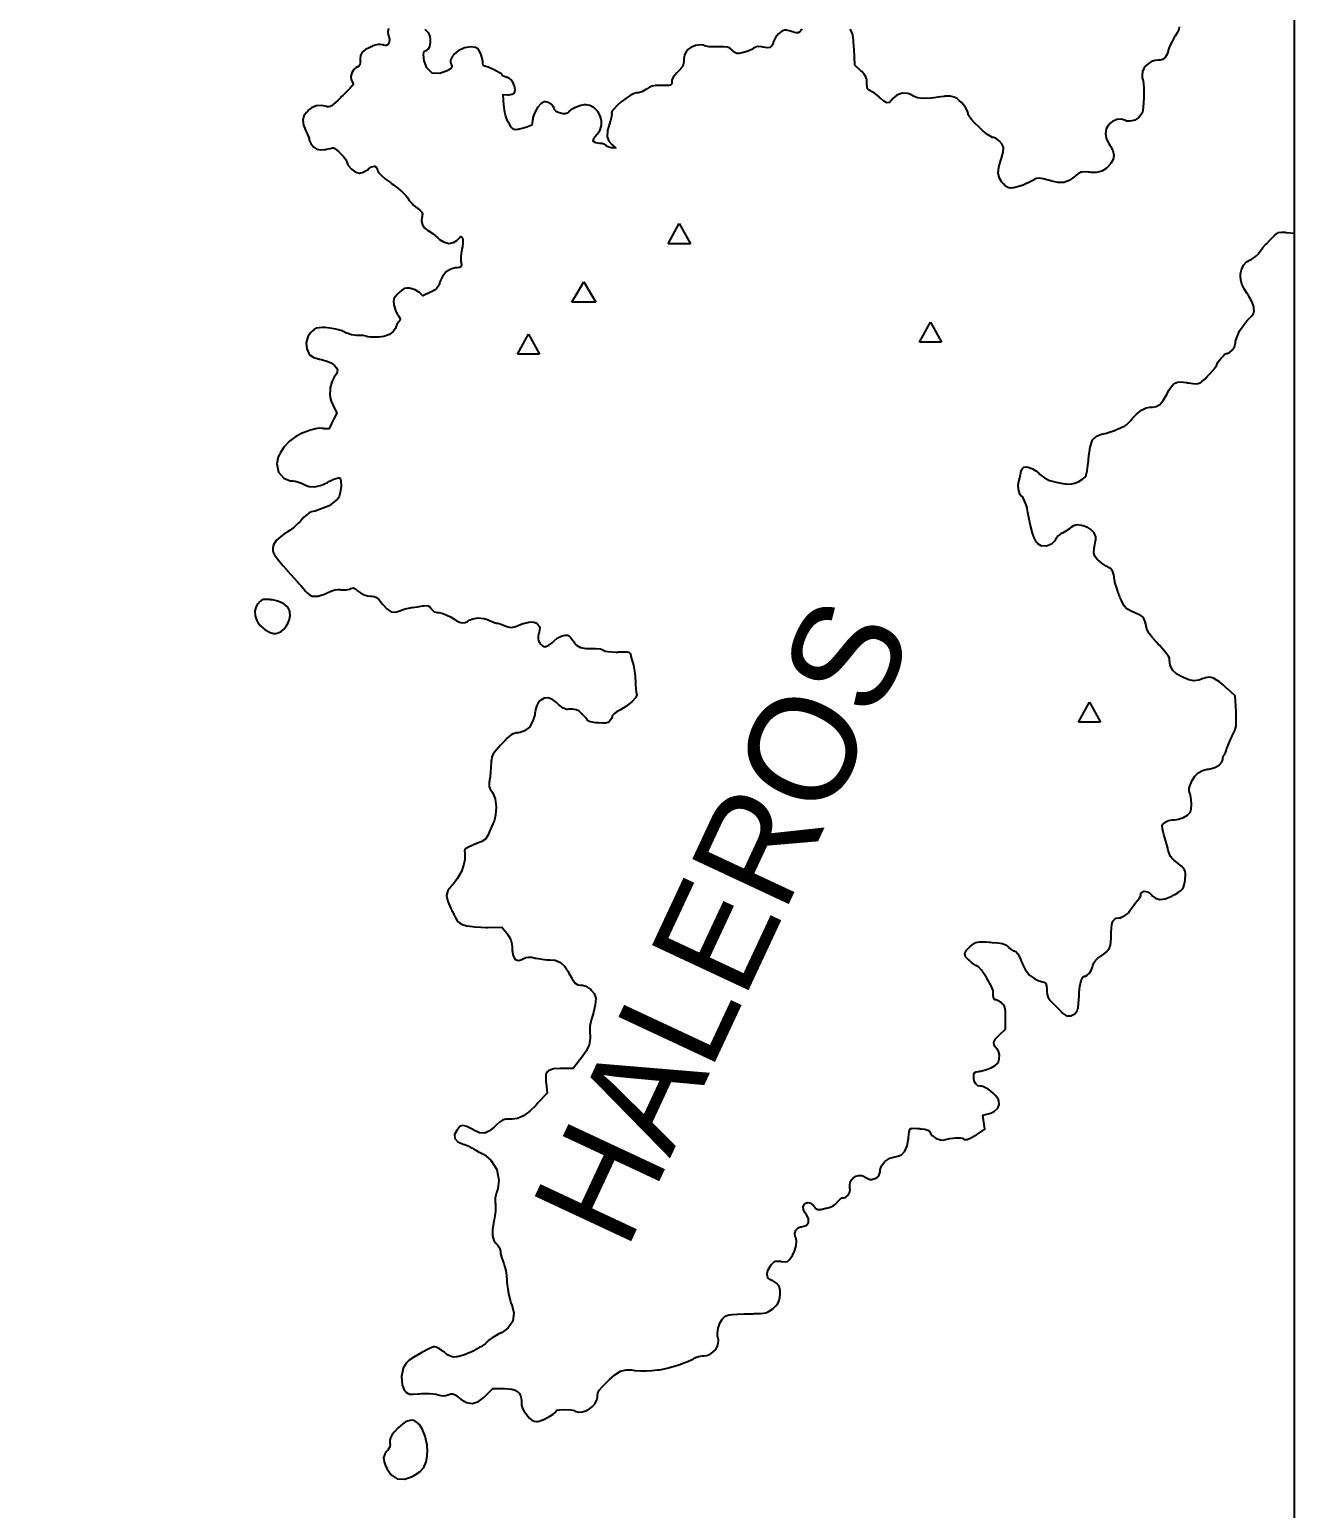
# Model space of a CAD drawing. Extents: x 0 to 24000, y 0 to 24000.
# Drawn here: x 20671 to 24000, y 14303 to 18196 of the extents above; entities that cross this region are included whole.
import ezdxf

# ---------------------------------------------------------------- set-up
doc = ezdxf.new("R2010")
doc.units = 0
for name, color, linetype in [('01A-WaterbodyTidal', 7, 'Continuous'), ('01B-LandmassTidal', 7, 'Continuous'), ('06B-FeaturesSummit', 7, 'Continuous'), ('xx-NamesAreaXXX', 7, 'Continuous')]:
    doc.layers.add(name, color=color, linetype=linetype)

msp = doc.modelspace()

# ---------------------------------------------------------------- linework, layer by layer
at = {"layer": '01A-WaterbodyTidal'}
msp.add_lwpolyline([(0, 0), (24000, 0), (24000, 24000), (0, 24000)], close=True, dxfattribs=at)
at = {"layer": '01B-LandmassTidal'}
for points in [[(21615.4, 18199.2), (21613.6, 18189.7), (21614.7, 18182.5), (21615.7, 18180.4), (21616.6, 18178.6), (21618.4, 18170.8), (21616.9, 18162.9), (21616.1, 18161.2), (21615.5, 18159.9), (21613.4, 18156.3), (21610.5, 18154), (21606.6, 18153.9), (21602.2, 18155.1), (21600.8, 18155.7), (21599.3, 18156.1), (21594.6, 18157), (21588, 18156.8), (21580.1, 18154.9), (21572.3, 18152), (21569.9, 18151), (21566, 18149.3), (21554.8, 18143.5), (21546, 18136.5), (21541.9, 18127.9), (21541.1, 18119), (21541.2, 18116.1), (21541.3, 18114.1), (21541.2, 18108.3), (21539.9, 18103.1), (21537.1, 18099.6), (21533.5, 18097.4), (21532.2, 18096.9), (21530, 18095.8), (21524, 18090.8), (21518.7, 18082.4), (21516.7, 18072.6), (21517.6, 18064.7), (21518.5, 18062.4), (21519.1, 18061), (21521.3, 18054.9), (21522.4, 18052), (21522.4, 18051), (21522.4, 18050.3), (21520.1, 18048.1), (21513.6, 18041.2), (21504.1, 18031.4), (21495.2, 18022.5), (21492.2, 18019.6), (21490, 18017.3), (21483.1, 18010.6), (21475.8, 18003.7), (21470, 17998.6), (21465.5, 17995.2), (21461.7, 17993.2), (21458.5, 17992.3), (21455.4, 17992.5), (21453, 17993.1), (21452.2, 17993.4), (21448.8, 17994.5), (21438, 17996.4), (21424.9, 17995.3), (21412.9, 17990.2), (21404.5, 17983.5), (21402.1, 17980.8), (21399.5, 17978.1), (21393.1, 17969), (21389.7, 17957.5), (21391.8, 17944.4), (21396.9, 17931.6), (21398.9, 17927.5), (21399.9, 17925.6), (21402.6, 17919.8), (21405.4, 17913.6), (21406.8, 17909.4), (21406.8, 17907.9), (21406.8, 17907.9), (21406.8, 17907.9), (21407, 17904.6), (21410.2, 17898.1), (21411.1, 17896.5), (21412.6, 17893.9), (21418.6, 17886.8), (21427.3, 17881), (21437.7, 17879.1), (21447.2, 17880.1), (21450.3, 17880.8), (21452.4, 17881.2), (21462.4, 17883.2), (21468, 17884.4), (21469.9, 17884.4), (21470.8, 17884.4), (21473.6, 17883), (21478.8, 17879.5), (21484.8, 17874.3), (21491.1, 17868.1), (21497, 17861.6), (21502, 17855.3), (21505.4, 17849.9), (21506.7, 17846.9), (21506.7, 17846), (21506.7, 17843.9), (21509.9, 17837.7), (21517.9, 17829), (21528.2, 17821.9), (21535.8, 17818.7), (21538.5, 17818.5), (21540.1, 17818.3), (21549.2, 17820.3), (21558.9, 17825.7), (21560.8, 17827.1), (21563.2, 17829.1), (21570.9, 17834.4), (21578.3, 17836.8), (21583.3, 17834.2), (21585.9, 17828.7), (21586.3, 17826.7), (21586.7, 17825), (21589.4, 17820.2), (21596.3, 17812.5), (21607.8, 17802.7), (21620.4, 17793.3), (21624.7, 17790.3), (21628.7, 17787.5), (21640.3, 17778.7), (21652.8, 17768.2), (21661.6, 17759.3), (21665.7, 17754.2), (21666.7, 17752.3), (21667.4, 17750.7), (21670.3, 17746.4), (21675.8, 17739.7), (21682.5, 17733.3), (21687.6, 17728.9), (21689.4, 17727.6), (21691.7, 17726), (21698.3, 17720.9), (21703.1, 17715.6), (21704.8, 17710.6), (21704.3, 17705.6), (21703.9, 17704), (21703.3, 17701.1), (21702.8, 17692), (21704.9, 17682.1), (21710.4, 17673.9), (21716.8, 17668.6), (21719.2, 17667.2), (21721, 17666.1), (21732.7, 17658), (21745, 17648.3), (21747, 17646.4), (21750.1, 17643.7), (21760.7, 17637), (21774, 17633.3), (21786.5, 17635.5), (21795.6, 17641.2), (21798, 17643.7), (21799.4, 17645), (21803.7, 17649.1), (21806.9, 17651.1), (21808.8, 17649.8), (21810.1, 17646.4), (21810.5, 17645.2), (21810.8, 17644.2), (21811.1, 17640.5), (21810.9, 17633.3), (21810, 17624.6), (21809, 17617.7), (21808.6, 17615.4), (21808.1, 17613.2), (21806.9, 17606.3), (21805.9, 17597.6), (21805.7, 17590.2), (21805.9, 17586.4), (21806.3, 17585.3), (21806.7, 17583.3), (21807.5, 17577.1), (21806.4, 17572.2), (21802.4, 17569.7), (21796.7, 17568.9), (21794.9, 17568.8), (21791, 17568.6), (21779.4, 17565.8), (21767, 17558.3), (21757.4, 17546.3), (21751.8, 17533.9), (21750.6, 17529.6), (21749.9, 17527.4), (21747.3, 17521.2), (21742.9, 17515), (21736.2, 17509.9), (21728.5, 17505.7), (21725.9, 17504.5), (21706.3, 17495.5), (21696.9, 17504.1), (21695.6, 17505.3), (21685.8, 17510.7), (21674.3, 17514.4), (21672.2, 17514.7), (21670, 17515), (21663.5, 17515.4), (21656.9, 17514.1), (21650.4, 17510), (21644, 17504.2), (21642, 17502.1), (21639.9, 17500.1), (21634.1, 17493.6), (21630, 17487.1), (21628.9, 17480.4), (21629.4, 17473.5), (21629.8, 17471.2), (21630.2, 17468.9), (21634.1, 17456.5), (21639.3, 17445.6), (21640.4, 17444.1), (21641.5, 17442.6), (21644.5, 17438.1), (21646.1, 17433.8), (21645.6, 17430.3), (21643.5, 17427.4), (21642.8, 17426.5), (21642, 17425.6), (21637.9, 17419.5), (21634.8, 17413.1), (21634.5, 17412), (21633.6, 17409.2), (21628.2, 17401.4), (21617.8, 17393.5), (21603.6, 17388.3), (21590.7, 17386.2), (21586.3, 17386.1), (21583.9, 17386), (21576.7, 17386.1), (21568.2, 17386.6), (21561.5, 17387.4), (21558.4, 17388.1), (21557.7, 17388.5), (21557, 17389), (21548.9, 17390.5), (21537.4, 17390.9), (21534.9, 17390.8), (21532.3, 17390.7), (21518.5, 17392.5), (21505.8, 17396.7), (21503.6, 17397.9), (21500.5, 17399.5), (21490.7, 17403.7), (21476.8, 17407.8), (21461.2, 17410.4), (21447.7, 17411.5), (21443.2, 17411.6), (21440.8, 17411.6), (21433.4, 17411.4), (21426.1, 17409.8), (21419.9, 17406.5), (21415, 17402.4), (21413.4, 17401), (21410.3, 17398.1), (21403.1, 17387.1), (21398.8, 17371.5), (21400.3, 17355.5), (21405.5, 17343.6), (21407.9, 17340.2), (21409.1, 17338.8), (21418.6, 17332.8), (21434, 17328.1), (21438.1, 17327.3), (21442, 17326.6), (21453.4, 17323.6), (21464.9, 17318.7), (21473.4, 17312), (21478.5, 17305.4), (21479.7, 17303), (21480.2, 17302.1), (21481, 17299.2), (21480.6, 17295), (21478.4, 17289.9), (21475.3, 17285), (21474.2, 17283.4), (21472.6, 17281.4), (21466.4, 17268.5), (21462.4, 17252.7), (21462, 17249.3), (21461.7, 17246.4), (21461.2, 17237.5), (21461.9, 17227.8), (21464.6, 17218.3), (21468.2, 17209.7), (21469.5, 17206.9), (21479.3, 17186.2), (21471.4, 17171.7), (21470.5, 17169.7), (21465.7, 17159.5), (21462.3, 17151.4), (21462, 17150.5), (21461.8, 17149.6), (21460.3, 17147), (21457.2, 17145.2), (21451.7, 17144.9), (21445.3, 17145.5), (21443.2, 17145.8), (21440.8, 17146.1), (21433.3, 17146.5), (21423.1, 17145.2), (21410.5, 17141.8), (21397.9, 17137.3), (21393.8, 17135.6), (21388.2, 17133.4), (21371.8, 17125.2), (21354.6, 17113), (21340.7, 17097.5), (21331.1, 17082.5), (21328.4, 17077.2), (21325.5, 17071.7), (21321.7, 17052.6), (21326.1, 17030.9), (21340, 17015.1), (21356.5, 17008.5), (21362.1, 17008.2), (21364, 17008.1), (21369.9, 17007.2), (21378.5, 17005.1), (21386.9, 17002.2), (21392.2, 16999.8), (21393.8, 16998.8), (21396.9, 16997), (21407.1, 16993.2), (21421.5, 16992.6), (21438.8, 16997.1), (21455.2, 17004.3), (21460.5, 17007), (21462.6, 17008.2), (21469.4, 17011.5), (21477.2, 17014.6), (21483.4, 17016.2), (21486.1, 17016.4), (21486.7, 17016), (21488.2, 17015.2), (21490.1, 17008.3), (21490.7, 16993.9), (21488.5, 16977.6), (21485.6, 16967.1), (21484, 16963.9), (21481.7, 16959.8), (21459.6, 16942.3), (21422.1, 16928.5), (21412.2, 16926.3), (21410.9, 16926), (21407, 16923.9), (21400.2, 16919), (21392.8, 16912.2), (21387.3, 16906.4), (21385.6, 16904.3), (21383.6, 16902), (21377.3, 16895.6), (21367.4, 16886.7), (21357.1, 16878.6), (21350, 16873.9), (21347.6, 16872.6), (21343.5, 16870.2), (21331.9, 16862.1), (21320.3, 16851), (21313.1, 16839.8), (21310.7, 16831.4), (21310.7, 16828.6), (21310.7, 16827.7), (21311.1, 16824.7), (21312.3, 16820.4), (21314.6, 16815.6), (21318.1, 16809.9), (21323.1, 16803.2), (21329.7, 16794.9), (21338.2, 16784.9), (21346.1, 16776), (21348.7, 16773), (21351, 16770.4), (21357.8, 16762.7), (21367.2, 16752), (21375.8, 16742.4), (21380.8, 16736.8), (21382.5, 16735), (21384.5, 16732.6), (21390.7, 16725.4), (21397.4, 16718.1), (21402.7, 16712.7), (21407.1, 16708.9), (21410.9, 16706.5), (21414.7, 16705.1), (21418.7, 16704.5), (21422.1, 16704.4), (21423.2, 16704.4), (21424.9, 16704.4), (21430, 16705.1), (21438.3, 16707.2), (21447.3, 16710.3), (21453.7, 16713.1), (21455.8, 16714.2), (21458.3, 16715.5), (21466, 16718.9), (21474.5, 16721.6), (21482.4, 16722.4), (21488.6, 16721.9), (21490.7, 16721.6), (21492.9, 16721.2), (21504, 16721.2), (21513.2, 16723.3), (21514.6, 16724), (21516.3, 16725), (21523.1, 16726.4), (21529.8, 16722.8), (21531.4, 16721.2), (21533.9, 16719.1), (21541.7, 16713.5), (21551.3, 16708.2), (21560.7, 16705.3), (21568.2, 16704.4), (21570.6, 16704.4), (21572.5, 16704.4), (21578.1, 16703.6), (21584.3, 16700.8), (21590.9, 16694.8), (21597.2, 16687.4), (21599.2, 16684.8), (21602.1, 16681.2), (21611.5, 16671.1), (21622.5, 16663.8), (21633.5, 16662.4), (21642.7, 16665), (21645.5, 16666.3), (21647.1, 16667.2), (21659.2, 16671.4), (21672.9, 16674.3), (21675.3, 16674.6), (21677.8, 16674.9), (21692, 16676.8), (21705.4, 16678.9), (21707.5, 16679.3), (21709.3, 16679.6), (21715.1, 16680.1), (21720.3, 16679.5), (21724.3, 16676.8), (21727.3, 16672.9), (21728.2, 16671.4), (21729.4, 16669.8), (21736, 16663.8), (21743.4, 16661.3), (21745.9, 16661.3), (21748.2, 16661.3), (21755.5, 16659.8), (21767.3, 16655.6), (21780.3, 16649.2), (21790.4, 16643.1), (21793.7, 16640.9), (21795.7, 16639.5), (21802.3, 16636), (21809.8, 16634.1), (21817.3, 16635.3), (21823.5, 16638.4), (21825.4, 16639.7), (21828.3, 16641.5), (21837.8, 16645.4), (21851.8, 16647.6), (21866.1, 16646.3), (21876.4, 16643.2), (21879.6, 16641.6), (21881.6, 16640.6), (21892.1, 16636.1), (21899.1, 16633.8), (21901.5, 16633.8), (21903.6, 16633.8), (21909.8, 16632), (21918.4, 16628.7), (21919.9, 16627.9), (21922.3, 16626.7), (21929.7, 16623.7), (21938.5, 16622.4), (21947.4, 16623.7), (21954.8, 16626.7), (21957.2, 16627.9), (21958.7, 16628.7), (21969.8, 16632.6), (21982.1, 16635.8), (21984.2, 16636.2), (21986.2, 16636.5), (21992.3, 16637), (21998.3, 16636.5), (22003.2, 16634.5), (22006.7, 16631.7), (22007.7, 16630.7), (22008.8, 16629.6), (22011.7, 16626.1), (22013.5, 16621.6), (22013.3, 16615.7), (22011.9, 16609.3), (22011.3, 16607.1), (22010.7, 16605.1), (22009.3, 16598.9), (22009.1, 16592.6), (22010.4, 16587.2), (22012.7, 16582.7), (22013.6, 16581.3), (22015, 16579.1), (22020.6, 16573.8), (22028.3, 16571.7), (22037.5, 16575.4), (22046.3, 16582.2), (22048.9, 16584.8), (22051.4, 16587.2), (22059.6, 16593.7), (22070.4, 16599.5), (22080.3, 16602), (22086.9, 16601.6), (22088.9, 16600.9), (22089.8, 16600.6), (22095.6, 16595.4), (22101.9, 16587.1), (22103, 16585.2), (22104.5, 16582.6), (22110.5, 16575.8), (22120.8, 16569.9), (22135.7, 16567.1), (22151.8, 16566.6), (22157.1, 16566.8), (22160.4, 16566.9), (22173.7, 16565.7), (22181.3, 16562.9), (22181.8, 16562.1), (22182.2, 16561.3), (22185, 16560), (22192.1, 16558.6), (22203.1, 16557.8), (22214.5, 16557.7), (22218.3, 16557.7), (22221, 16557.8), (22229.2, 16558), (22237.5, 16558.1), (22243.6, 16557.8), (22247.7, 16557.1), (22250.3, 16555.9), (22251.9, 16554.1), (22252.8, 16551.5), (22253.4, 16548.8), (22253.6, 16548), (22253.8, 16546.6), (22256.3, 16537), (22259.2, 16526.6), (22259.8, 16524.8), (22260.4, 16523.1), (22261.5, 16517.6), (22263.1, 16507.3), (22264.4, 16495.4), (22265.2, 16486.3), (22265.3, 16483.3), (22265.4, 16480.4), (22265.9, 16471.6), (22266.8, 16460.8), (22267.8, 16452.1), (22268.5, 16447.9), (22268.8, 16446.8), (22269.4, 16445.1), (22266.4, 16438.3), (22256.3, 16426.9), (22240.5, 16414.5), (22226, 16405.5), (22221, 16402.9), (22219.4, 16402.1), (22214.6, 16399.1), (22209.4, 16395.3), (22205.8, 16391.6), (22204.6, 16389.5), (22204.6, 16388.8), (22204.6, 16387.3), (22202.5, 16382.6), (22198.5, 16376.8), (22197.5, 16375.9), (22196.5, 16374.9), (22192.9, 16372.4), (22187.1, 16370.6), (22178.5, 16370.2), (22168.6, 16370.9), (22165.3, 16371.1), (22161.5, 16371.5), (22146.7, 16374.3), (22139, 16377.8), (22138.7, 16378.6), (22138.5, 16379.2), (22134, 16385.5), (22126.6, 16393.5), (22125, 16395.1), (22123.1, 16396.9), (22117.1, 16401.7), (22109.3, 16405.5), (22099.9, 16407), (22090.2, 16407), (22086.9, 16406.8), (22085.2, 16406.7), (22075.4, 16410.2), (22063.4, 16419.4), (22060.7, 16422.1), (22057.6, 16425), (22047.4, 16432.6), (22036, 16437.3), (22025.4, 16436.1), (22016.8, 16431.2), (22014.4, 16429.2), (22013, 16427.9), (22009.3, 16423.6), (22005.7, 16417.1), (22003, 16408.7), (22001.5, 16400.2), (22001.1, 16397.4), (22000.3, 16392), (21995.8, 16376.2), (21986.7, 16360.2), (21973.8, 16349.8), (21961.7, 16345.6), (21957.6, 16345.3), (21956.2, 16345.1), (21952, 16344.6), (21947.3, 16343.5), (21942.9, 16341.9), (21938.5, 16339.4), (21933.8, 16335.8), (21928.3, 16330.8), (21921.7, 16324.3), (21915.7, 16318), (21913.7, 16315.9), (21910, 16312.1), (21899.5, 16300.5), (21891.4, 16289.8), (21887.5, 16281), (21886.3, 16273.9), (21886.2, 16271.6), (21886, 16267.2), (21885.3, 16254.2), (21884.2, 16240.4), (21882.9, 16228.8), (21881.6, 16220.6), (21881.1, 16217.8), (21880.7, 16215.9), (21880.1, 16210), (21880.7, 16203.3), (21883.4, 16196.5), (21887.1, 16190.4), (21888.6, 16188.5), (21891.1, 16184.7), (21896, 16171.2), (21899, 16150.2), (21897.5, 16128.1), (21893.5, 16112.2), (21891.3, 16107.3), (21890.3, 16105.1), (21884.3, 16091.6), (21878.8, 16078.7), (21878, 16076.7), (21877, 16074.3), (21870.5, 16065), (21861.4, 16058.8), (21859.2, 16057.9), (21854.2, 16056.1), (21839.2, 16050.2), (21826, 16044.2), (21818.5, 16039.7), (21816.1, 16037.3), (21816, 16036.4), (21816, 16034.4), (21816.1, 16028.5), (21816.3, 16018.1), (21816.4, 16016), (21816.6, 16011.8), (21814.2, 15999.2), (21807.3, 15980), (21796.5, 15960.8), (21786.8, 15947.7), (21783.1, 15943.8), (21780.1, 15940.7), (21772, 15930.2), (21768.3, 15917.1), (21771.7, 15900.8), (21779.5, 15883), (21782.3, 15877.2), (21783.7, 15874.5), (21787.7, 15866.4), (21792.1, 15858.2), (21795.7, 15852.1), (21799.2, 15847.6), (21802.8, 15844.4), (21806.9, 15842), (21812, 15840), (21816.8, 15838.5), (21818.4, 15838), (21821.1, 15837.2), (21829.3, 15835.7), (21842.8, 15834), (21858.5, 15833), (21871.6, 15832.8), (21876, 15832.9), (21914, 15833.7), (21927, 15817.6), (21928.7, 15815.4), (21933.5, 15808.4), (21937.6, 15799.8), (21939.9, 15789.9), (21940.9, 15779.8), (21941.1, 15776.4), (21941.4, 15771.8), (21943.7, 15758.2), (21948.8, 15748.2), (21957.4, 15745.7), (21967.1, 15748.7), (21970.1, 15750.2), (21971.8, 15751.1), (21977.2, 15753.3), (21983.9, 15754.7), (21991.6, 15754.2), (21999.3, 15752.8), (22001.9, 15752.1), (22004.5, 15751.6), (22019.9, 15749.1), (22032.2, 15747.8), (22036.4, 15747.8), (22040.8, 15747.8), (22054.3, 15746.2), (22068.1, 15740.4), (22079.6, 15729.5), (22088.1, 15716.7), (22090.5, 15712.1), (22092.7, 15707.9), (22099.7, 15695.4), (22106.7, 15686.1), (22113.7, 15682), (22120.7, 15681.2), (22123, 15681.2), (22125.9, 15681.2), (22134.6, 15677.8), (22145.6, 15670.8), (22147.7, 15669), (22150.3, 15666.7), (22157.2, 15658.4), (22161, 15646.2), (22159.6, 15628.8), (22155, 15609.2), (22153.2, 15602.8), (22152.3, 15599.8), (22149.9, 15590.9), (22147.3, 15580.3), (22145.7, 15572.1), (22145.2, 15568.3), (22145.3, 15567.5), (22145.7, 15561), (22146.2, 15541.5), (22143.4, 15522.8), (22134.9, 15505.8), (22123.2, 15489.6), (22119.1, 15484.4), (22101.4, 15461.6), (22073.6, 15461.6), (22067.8, 15461.6), (22050.2, 15460.1), (22038.2, 15456.4), (22036.7, 15455.4), (22035.5, 15454.5), (22032.1, 15451.4), (22029.8, 15446.2), (22029.4, 15437.6), (22030.1, 15426.8), (22030.5, 15423.2), (22032.8, 15396.9), (22008.9, 15370.7), (22003.9, 15365.2), (21987.9, 15349.4), (21971.1, 15336.4), (21955.1, 15330.1), (21941.4, 15328.4), (21936.8, 15328.4), (21933.7, 15328.4), (21924.6, 15327.9), (21916, 15325.7), (21908, 15320.4), (21900.1, 15313.2), (21897.6, 15310.7), (21893.8, 15307.1), (21881.8, 15297.1), (21868.7, 15291.2), (21855.1, 15292.5), (21842.1, 15298.2), (21838, 15300.5), (21834, 15302.7), (21821.8, 15308.9), (21811.4, 15311.8), (21804.1, 15309.3), (21798.7, 15303.4), (21797.2, 15301.3), (21795, 15298.2), (21789.7, 15287.6), (21789.8, 15277), (21797.9, 15268.6), (21810.2, 15263), (21814.5, 15261.7), (21816.6, 15261), (21827.1, 15256.9), (21834.8, 15252.9), (21835.6, 15252.3), (21836.3, 15251.7), (21839.2, 15249.9), (21845.1, 15246.4), (21852.4, 15242.4), (21858.3, 15239.2), (21860.3, 15238.2), (21867.1, 15234.8), (21884.8, 15220), (21900.4, 15195.3), (21906.1, 15167.1), (21903.3, 15144.6), (21900.7, 15137.8), (21899.6, 15134.9), (21896.4, 15121), (21896.3, 15107.8), (21896.8, 15105.3), (21897.1, 15103.3), (21897.4, 15096.9), (21896.9, 15085.9), (21895.3, 15073.3), (21893.6, 15063.1), (21892.9, 15059.8), (21891.7, 15054.2), (21889.2, 15037.2), (21889.2, 15020.9), (21893, 15008.9), (21898.8, 15001.2), (21901.1, 14999), (21902.6, 14997.6), (21908, 14989.1), (21910.5, 14980.7), (21910.5, 14977.9), (21910.5, 14974.7), (21912.7, 14965.1), (21917, 14952.6), (21918, 14950.4), (21919, 14948.2), (21921.3, 14941.3), (21924, 14929.5), (21926, 14915.3), (21927.2, 14903.2), (21927.4, 14899.1), (21927.8, 14893.3), (21931.2, 14867.9), (21936.3, 14848), (21937.6, 14845), (21940.2, 14838.7), (21945.1, 14818.5), (21942.9, 14796.4), (21930.8, 14778.4), (21914.5, 14766.7), (21908.6, 14763.8), (21906, 14762.6), (21898.5, 14758.4), (21888.6, 14752.2), (21879.8, 14745.9), (21874.8, 14741.8), (21873.3, 14740.3), (21870.1, 14737), (21858.8, 14729), (21838.2, 14717.5), (21815.8, 14708), (21801.1, 14703.5), (21796, 14702.7), (21794, 14702.3), (21787.7, 14701.8), (21780.6, 14703), (21772.9, 14707), (21765.2, 14712.5), (21762.7, 14714.4), (21760.9, 14715.9), (21755.2, 14719.9), (21747.7, 14724.4), (21741.3, 14727.5), (21737.9, 14728.6), (21736.8, 14728.6), (21733.6, 14728.6), (21723.7, 14724.3), (21703.3, 14714.2), (21682.1, 14701.6), (21669.9, 14693.3), (21666.3, 14690.1), (21662.5, 14686.6), (21654.5, 14672.5), (21649.4, 14650.5), (21651.2, 14628.6), (21657.2, 14614.5), (21660.4, 14610.9), (21661.6, 14609.7), (21665.5, 14606.4), (21671.6, 14604.2), (21681.3, 14603.9), (21693.3, 14604.7), (21697.2, 14605.1), (21702.2, 14605.6), (21723.7, 14606), (21741, 14603.9), (21743.9, 14603.1), (21746.1, 14602.5), (21753, 14600.9), (21760.2, 14600.1), (21766.5, 14600.7), (21771.3, 14602.1), (21772.9, 14602.7), (21774.5, 14603.5), (21779.5, 14605.1), (21785.3, 14604.8), (21792.4, 14601.2), (21800.2, 14595.6), (21802.7, 14593.7), (21807, 14590.4), (21821, 14582.3), (21836.8, 14579.2), (21852.5, 14584.8), (21866.1, 14595.2), (21870.1, 14599.2), (21890.5, 14618.8), (21917.6, 14618.8), (21920.7, 14618.8), (21930.1, 14618.4), (21940.4, 14617.1), (21948.7, 14614.8), (21955.2, 14611.4), (21959.9, 14606.8), (21963, 14600.9), (21964.9, 14593.6), (21965.4, 14586.9), (21965.4, 14584.7), (21965.4, 14582.2), (21966, 14574.9), (21968.1, 14566.8), (21972.3, 14558.9), (21977.6, 14552), (21979.5, 14549.8), (21981.3, 14547.5), (21987, 14541.2), (21993.2, 14535.9), (21999.3, 14533.2), (22004.8, 14532.5), (22006.6, 14532.5), (22007.9, 14532.5), (22012, 14533.3), (22018.8, 14535.5), (22026.5, 14538.6), (22034.4, 14542.6), (22042, 14547.1), (22048.8, 14551.7), (22054.2, 14556.2), (22056.9, 14559.2), (22057.5, 14560.4), (22058.3, 14561.7), (22065.3, 14563.1), (22079.9, 14563.8), (22095.8, 14562.6), (22104.9, 14560.9), (22107.3, 14559.6), (22109.2, 14558.5), (22115.9, 14556.9), (22125.3, 14557.3), (22134.9, 14560.2), (22144.3, 14565.2), (22152.6, 14571.9), (22159.3, 14580), (22163.7, 14588.9), (22165.3, 14596), (22165.3, 14598.4), (22165.3, 14600.4), (22166.3, 14606.4), (22170.2, 14614.3), (22178.6, 14624.4), (22189.2, 14635.2), (22192.8, 14638.8), (22197.3, 14643.1), (22211.4, 14655.4), (22226.3, 14664.7), (22241, 14668.2), (22254.8, 14667.9), (22259.4, 14667.4), (22264.1, 14666.9), (22278.4, 14665.7), (22293.9, 14665.4), (22309.3, 14666.3), (22323.4, 14667.9), (22328, 14668.6), (22334.1, 14669.4), (22352.3, 14673.7), (22379.9, 14681.8), (22405.2, 14691.1), (22418.5, 14697.1), (22422.1, 14699.5), (22423.2, 14700.3), (22431.8, 14703.5), (22441, 14705), (22444.1, 14705), (22446.4, 14705), (22453.4, 14706.2), (22462, 14709.6), (22469.6, 14714.8), (22475.9, 14721.3), (22480.7, 14729), (22483.5, 14737.3), (22484.2, 14745.9), (22483.2, 14752.4), (22482.5, 14754.4), (22481.6, 14756.8), (22481.1, 14765), (22483.1, 14777.8), (22488, 14790.8), (22493, 14799.7), (22495, 14802.3), (22495.9, 14803.3), (22498.5, 14806.2), (22501.9, 14809.3), (22506.2, 14811.5), (22512.4, 14813.1), (22521.4, 14814.2), (22534.3, 14814.9), (22552, 14815.4), (22569.6, 14815.9), (22575.4, 14816), (22578.3, 14816.1), (22586.8, 14816.3), (22595.8, 14816.8), (22602.8, 14817.5), (22608.5, 14818.5), (22613.2, 14820.1), (22617.6, 14822.3), (22622, 14825.4), (22625.9, 14828.3), (22627.2, 14829.3), (22629.3, 14831), (22635.3, 14836.5), (22640.5, 14843.2), (22643.6, 14851), (22645.2, 14858.8), (22645.6, 14861.4), (22646.1, 14865.3), (22646.3, 14876.9), (22643.7, 14888.3), (22637.1, 14896.6), (22628.9, 14901.8), (22626, 14903), (22624.2, 14903.7), (22619, 14906.1), (22614.8, 14909.6), (22612.8, 14914), (22612.2, 14918.7), (22612.2, 14920.2), (22612.2, 14923.1), (22615.2, 14931.9), (22621, 14942.3), (22622.4, 14944.1), (22623.8, 14945.8), (22628.5, 14950.6), (22633.8, 14953.9), (22640.1, 14954.6), (22647.2, 14953.9), (22649.5, 14953.6), (22651.9, 14953.2), (22659.3, 14952.5), (22665.5, 14953.5), (22670.5, 14957.7), (22675.1, 14964), (22676.5, 14966.1), (22678.7, 14969.5), (22684.1, 14980.6), (22688.5, 14995), (22689.5, 15008.1), (22688, 15016.3), (22686.7, 15018.6), (22685.7, 15020.4), (22684.9, 15027.1), (22687.5, 15035.5), (22693.7, 15042), (22700.2, 15044.8), (22702.4, 15044.9), (22705.5, 15045.1), (22714.5, 15048.5), (22720.7, 15056.1), (22720.6, 15066.6), (22716, 15076.3), (22713.8, 15079), (22712, 15081.2), (22708.1, 15089), (22707, 15097.9), (22710.3, 15104.7), (22715.8, 15107.8), (22717.7, 15108), (22719.3, 15108.3), (22726.6, 15106.6), (22733.8, 15100.8), (22735.3, 15099), (22736.6, 15097.5), (22740.7, 15093), (22745.7, 15090.4), (22753.4, 15090.7), (22763.4, 15092.8), (22766.7, 15093.5), (22769.5, 15094.1), (22777.7, 15096.3), (22785.9, 15099.6), (22792.1, 15104), (22795.9, 15108.1), (22796.9, 15109.6), (22798, 15111), (22804.5, 15117.3), (22809.9, 15120.6), (22811.8, 15120.6), (22813.8, 15120.6), (22819.7, 15122.9), (22826.1, 15128.9), (22830, 15137), (22830.7, 15143.6), (22830.2, 15145.7), (22829.8, 15147.7), (22829.4, 15154), (22831, 15161.7), (22834.5, 15168.6), (22839.6, 15174.1), (22845.8, 15178.1), (22852.8, 15180.1), (22860.1, 15179.9), (22865.8, 15178), (22867.5, 15177), (22868.8, 15176.4), (22875.4, 15172.7), (22880.9, 15169.9), (22881.6, 15169.6), (22882.2, 15169.2), (22887.9, 15169.2), (22895.7, 15171.5), (22897.2, 15172.3), (22898.6, 15173), (22902.5, 15175.4), (22906.1, 15179.2), (22908.3, 15184.3), (22909.3, 15189.4), (22909.4, 15191.1), (22909.8, 15194.8), (22913.3, 15205.5), (22922, 15216.9), (22935.3, 15225.1), (22948.4, 15229.2), (22952.9, 15229.9), (22956.1, 15230.5), (22965.4, 15234.6), (22974.7, 15244), (22980.9, 15258.2), (22983.5, 15272.6), (22983.9, 15277.4), (22984, 15279.7), (22984.8, 15286.7), (22986.2, 15294.7), (22987.8, 15300.6), (22988.9, 15303), (22989.4, 15303.3), (22989.9, 15303.6), (22992.6, 15303.9), (22998.7, 15304.1), (23006.9, 15303.8), (23013.7, 15303.2), (23016.1, 15302.9), (23018.8, 15302.6), (23027.3, 15301.3), (23034.8, 15299.3), (23039.4, 15296.6), (23041.3, 15294), (23041.5, 15293.1), (23042.3, 15290.7), (23047.2, 15284.4), (23057, 15277.4), (23068.2, 15273.3), (23076, 15272.8), (23078.4, 15273.5), (23082, 15274.6), (23093.2, 15277), (23108.8, 15279), (23121.5, 15279.2), (23127.2, 15278.4), (23127.8, 15277.4), (23128.4, 15276.3), (23132, 15274.1), (23138.6, 15274.5), (23148.7, 15278.8), (23159.5, 15285), (23163.1, 15287.2), (23185, 15301.3), (23182.3, 15320.1), (23179.9, 15338.9), (23197.2, 15343.2), (23200.6, 15344.2), (23210.5, 15348.7), (23219.3, 15356.6), (23223, 15366.5), (23222.4, 15375.4), (23221.5, 15378.1), (23221, 15379.5), (23218.7, 15383.5), (23214.1, 15389.5), (23208, 15395.5), (23201.1, 15401.4), (23193.8, 15406.6), (23186.6, 15410.8), (23180.2, 15413.6), (23176.2, 15414.6), (23174.8, 15414.6), (23172.8, 15414.6), (23167, 15416.2), (23161.1, 15420.9), (23157.4, 15428.5), (23156, 15436.3), (23156, 15438.9), (23155.9, 15440.7), (23155.9, 15446.1), (23157.6, 15450.2), (23162.1, 15452.6), (23168.7, 15453.9), (23170.9, 15454.2), (23175, 15454.8), (23187, 15457.7), (23201.5, 15463.2), (23212.8, 15469.7), (23218.4, 15474.5), (23219.5, 15476.5), (23220.7, 15478.9), (23223, 15486.7), (23223.5, 15497.3), (23221.1, 15507.1), (23217.6, 15513.1), (23216, 15514.6), (23214.2, 15516.2), (23209.7, 15522.3), (23208.9, 15530.4), (23213.5, 15539.4), (23221, 15547.7), (23223.8, 15550.2), (23239.5, 15564.8), (23239.5, 15595.3), (23239.5, 15599.6), (23239.2, 15612.2), (23237.9, 15622.3), (23234.9, 15628.6), (23230.8, 15632.6), (23229.3, 15633.7), (23227.8, 15634.9), (23220.3, 15639.6), (23215.3, 15642), (23213.6, 15642), (23212.6, 15642), (23209.7, 15643.5), (23207.8, 15646.4), (23207.7, 15647.1), (23207.7, 15648.8), (23207.5, 15653.9), (23207, 15662), (23207, 15663.5), (23206.8, 15667), (23201.6, 15679.3), (23189.8, 15700.7), (23176.2, 15720.2), (23168.2, 15729.3), (23165.8, 15730.2), (23164.8, 15730.5), (23161.9, 15732.1), (23156.6, 15735.7), (23150.5, 15740.5), (23145.8, 15744.5), (23144.2, 15745.9), (23141.7, 15748.1), (23134.7, 15755.6), (23132.3, 15764), (23137.3, 15773.1), (23146.8, 15782.3), (23150.1, 15785.1), (23151.1, 15786), (23154.4, 15788.6), (23158.1, 15791.2), (23161.8, 15793), (23166.2, 15794.2), (23171.5, 15794.8), (23178.5, 15794.8), (23187.7, 15794.4), (23196.5, 15793.9), (23199.5, 15793.7), (23204.5, 15793.4), (23219.3, 15792.2), (23231.7, 15790.2), (23239.7, 15786.9), (23244.7, 15783), (23246.2, 15781.5), (23247.5, 15780.2), (23254.6, 15774.4), (23259.4, 15771.3), (23261.1, 15771.3), (23262.4, 15771.3), (23266.6, 15769.4), (23272.1, 15763.5), (23277.7, 15753.3), (23282.1, 15742.5), (23283.4, 15738.8), (23284.9, 15734.3), (23291.6, 15721.6), (23302.8, 15707.5), (23316.4, 15697.1), (23327.7, 15691.9), (23331.6, 15691), (23333.8, 15690.4), (23340.5, 15688.4), (23345.3, 15684.9), (23347.5, 15678.7), (23348.3, 15670.3), (23348.5, 15667.4), (23348.6, 15664.8), (23349.5, 15656.6), (23352.2, 15648.4), (23357.3, 15640.7), (23363.9, 15633.7), (23366.1, 15631.4), (23367.9, 15629.7), (23373.1, 15624.4), (23380, 15617.5), (23385.9, 15611.4), (23389.1, 15608.2), (23390, 15607.1), (23392.1, 15604.9), (23400.4, 15600.3), (23411.6, 15599.9), (23421.7, 15605.4), (23428, 15613.5), (23429.3, 15616.5), (23429.7, 15617.6), (23430.7, 15622.1), (23432, 15631.5), (23433, 15643.2), (23433.5, 15652.9), (23433.5, 15656.1), (23433.7, 15661.5), (23435.2, 15677.6), (23438.3, 15692.7), (23442.8, 15701.8), (23447.3, 15704.7), (23448.8, 15704.7), (23450.3, 15704.7), (23454.9, 15706.8), (23460.7, 15712.7), (23465.8, 15721.4), (23468.9, 15729.4), (23469.6, 15732.1), (23470.1, 15733.9), (23472.3, 15739.2), (23476.4, 15745.5), (23482.5, 15751.5), (23489, 15756.2), (23491.2, 15757.6), (23493.1, 15758.9), (23498.9, 15763), (23505.1, 15768.1), (23509.8, 15773.4), (23513.2, 15779.3), (23515.5, 15786.1), (23517, 15794.3), (23517.7, 15804.3), (23517.8, 15813.4), (23517.8, 15816.4), (23517.8, 15819.9), (23518.2, 15830.2), (23519.2, 15840.2), (23521.1, 15847), (23523.2, 15850.5), (23524.1, 15851.3), (23525.5, 15852.7), (23531, 15856.7), (23537.5, 15857.7), (23539.4, 15857.6), (23540.6, 15857.5), (23545.3, 15859.4), (23553.9, 15863.9), (23561.5, 15869.1), (23564.9, 15871.9), (23564.9, 15872.9), (23564.9, 15873.6), (23566.1, 15875.7), (23569.4, 15880.8), (23574.3, 15887.5), (23578.7, 15893.3), (23580.2, 15895.2), (23581.7, 15897.1), (23586.2, 15902.6), (23591.2, 15909), (23594.4, 15913.7), (23595.5, 15915.7), (23595.4, 15916), (23595.2, 15918.1), (23597.3, 15924.8), (23604, 15928.3), (23613.4, 15926.3), (23621.5, 15921), (23623.7, 15918.7), (23626, 15916.2), (23634.4, 15909.9), (23646.2, 15906.4), (23660.1, 15908.2), (23672.9, 15913.1), (23677, 15915.2), (23679.4, 15916.5), (23686.6, 15920.3), (23694.2, 15924.9), (23700.1, 15929.3), (23704.5, 15933.8), (23707.7, 15938.9), (23710, 15944.9), (23711.5, 15952), (23712.4, 15958.5), (23712.7, 15960.7), (23712.9, 15962.7), (23713.4, 15968.4), (23713.5, 15974.7), (23712.7, 15979.8), (23710.8, 15984.4), (23707.5, 15989), (23702.4, 15993.9), (23695.3, 15999.7), (23688.4, 16005.1), (23686, 16006.9), (23684.2, 16008.3), (23679.2, 16012.9), (23674.1, 16019.6), (23670.3, 16027.8), (23667.9, 16035.6), (23667.2, 16038.3), (23666.6, 16041.3), (23661.8, 16059.5), (23656.7, 16077.7), (23655.8, 16080.6), (23654.9, 16083.7), (23652.4, 16092.8), (23651.5, 16099.8), (23653.5, 16104.2), (23657.2, 16107.8), (23658.6, 16108.9), (23659.8, 16110), (23669, 16114.2), (23678, 16116.3), (23680.9, 16116.3), (23684.4, 16116.3), (23694.7, 16117.9), (23707.9, 16122), (23718.7, 16128.1), (23724.2, 16133.1), (23725.2, 16135.1), (23726.4, 16137.3), (23728.3, 16144.4), (23729.4, 16156.3), (23728.3, 16169.8), (23726.2, 16180.6), (23725.2, 16184.1), (23724.6, 16186.2), (23723.4, 16192.4), (23723.4, 16199.4), (23725.4, 16206.8), (23728.4, 16213.7), (23729.5, 16215.9), (23731.3, 16219.7), (23737.7, 16230.5), (23746.6, 16240), (23758.2, 16245.8), (23770.5, 16248.9), (23774.6, 16249.6), (23778.6, 16250.3), (23790.2, 16253.7), (23801.9, 16259.8), (23809.3, 16267.9), (23811.9, 16275.1), (23811.9, 16277.5), (23811.9, 16278.9), (23812.9, 16283.1), (23814.9, 16286.5), (23815.4, 16286.9), (23815.9, 16287.2), (23818.8, 16292.1), (23821.3, 16300), (23821.7, 16301.8), (23822, 16303.4), (23823.7, 16308.3), (23827.2, 16317.2), (23831.6, 16327.2), (23835.3, 16334.6), (23836.6, 16337), (23838.3, 16340.4), (23843.1, 16350.7), (23846.3, 16362.3), (23847.1, 16377.3), (23846.6, 16395.3), (23846.4, 16401.3), (23844.4, 16442.5), (23823.2, 16461.3), (23820.5, 16463.8), (23812.1, 16471.1), (23802.6, 16478.8), (23794.5, 16484.5), (23787.4, 16488.5), (23781.2, 16490.7), (23775.4, 16491.5), (23769.7, 16490.9), (23765.4, 16489.7), (23764, 16489.2), (23760.2, 16487.6), (23748.4, 16483.7), (23735.5, 16482.2), (23722.3, 16484.6), (23710, 16489.3), (23706, 16491.1), (23701.8, 16493), (23689.6, 16500.1), (23679.2, 16510.3), (23673.4, 16523.4), (23671.3, 16536.5), (23671.1, 16540.9), (23671, 16541.9), (23668.6, 16546.1), (23662.3, 16554.8), (23653, 16566.1), (23644.6, 16575.5), (23641.7, 16578.5), (23638, 16582.4), (23627.3, 16594.1), (23617.9, 16606), (23612.5, 16615.7), (23610.3, 16622.2), (23610, 16624.4), (23609.4, 16627.6), (23607.4, 16637.2), (23604.1, 16645.8), (23599.3, 16651.4), (23594.1, 16654.6), (23592.3, 16655.4), (23589.2, 16656.7), (23579.9, 16660.7), (23570.1, 16665.4), (23562.6, 16669.7), (23556.7, 16674.2), (23552.1, 16679.3), (23548.2, 16685.4), (23544.5, 16692.9), (23541.5, 16700), (23540.6, 16702.4), (23539.4, 16705.3), (23536.2, 16714.3), (23532.3, 16725.9), (23529.2, 16736.2), (23527.6, 16741.7), (23527.3, 16743.6), (23526.6, 16747.9), (23524.3, 16760.8), (23520.8, 16771.1), (23515.5, 16777.2), (23509.1, 16781.2), (23506.9, 16782.4), (23504.9, 16783.5), (23493.3, 16791.2), (23482.5, 16800), (23481, 16801.6), (23479.2, 16803.6), (23474.5, 16810.1), (23471.8, 16819), (23472.6, 16831.3), (23475.5, 16845.5), (23476.7, 16850.2), (23477.4, 16852.8), (23477.1, 16861), (23472.9, 16871.1), (23464.6, 16879.9), (23455.9, 16885.4), (23452.8, 16886.7), (23449.5, 16888), (23439.5, 16891.1), (23428.5, 16892.1), (23418.7, 16889.6), (23411.4, 16885.3), (23409.2, 16883.5), (23407.8, 16882.3), (23398.5, 16876), (23389.2, 16870.8), (23387.7, 16870.2), (23386.2, 16869.5), (23378.4, 16863.3), (23372, 16855.3), (23371.2, 16853.7), (23369.4, 16850.4), (23360.9, 16841.8), (23347.2, 16836), (23333.4, 16836.8), (23324.4, 16842.1), (23322.6, 16844.7), (23320.7, 16847.5), (23315.6, 16856.1), (23310.3, 16870.2), (23304.6, 16894.3), (23298.7, 16925.3), (23296.7, 16935.7), (23296.2, 16938.2), (23294, 16945.5), (23290, 16955.8), (23285.8, 16963.8), (23283.4, 16967), (23282.6, 16967), (23281.4, 16967), (23277.9, 16971.5), (23274.4, 16982.1), (23272.9, 16994.8), (23273.4, 17003), (23274.4, 17005.4), (23274.9, 17006.9), (23277.4, 17016.3), (23279.3, 17025.8), (23279.5, 17027.4), (23279.7, 17029.4), (23281.2, 17035.2), (23284.4, 17040.8), (23289.1, 17044.1), (23295.1, 17045), (23302.2, 17043.7), (23310.4, 17040.2), (23319.4, 17034.4), (23326.9, 17028.4), (23329.3, 17026.2), (23332.2, 17023.6), (23341.8, 17016.5), (23355.7, 17009.5), (23373.1, 17004.4), (23390.8, 17001.2), (23396.7, 17000.4), (23399.1, 17000.1), (23406.2, 16999.5), (23414.3, 17000), (23422, 17001.9), (23428.4, 17004.5), (23430.4, 17005.4), (23432.6, 17006.5), (23442.6, 17012.6), (23449.4, 17018), (23450, 17018.8), (23450.6, 17019.5), (23452, 17024), (23454.1, 17034.6), (23456.3, 17048.9), (23457.8, 17061.3), (23458.2, 17065.4), (23459, 17073.4), (23462.3, 17097), (23468.4, 17115.9), (23479, 17126.2), (23491.9, 17130.8), (23496.3, 17131.7), (23498.6, 17132.2), (23505.5, 17134), (23515.3, 17137), (23524.5, 17140.3), (23530.1, 17142.6), (23531.9, 17143.4), (23534, 17144.5), (23543.8, 17149), (23549.6, 17151.3), (23551.6, 17151.3), (23552.3, 17151.3), (23554.5, 17152.7), (23559.1, 17156.6), (23564.8, 17162.4), (23569.3, 17167.5), (23570.8, 17169.3), (23573.9, 17173.2), (23584.3, 17183.9), (23597.4, 17194.2), (23610.2, 17200.3), (23619.7, 17202.2), (23622.9, 17202.2), (23626.1, 17202.2), (23635.8, 17203.6), (23645.8, 17208.9), (23654.8, 17219.6), (23662.5, 17233), (23664.9, 17237.5), (23666.2, 17240.1), (23670.3, 17247.7), (23675.4, 17255.6), (23680.6, 17261.5), (23686.1, 17265.4), (23692.4, 17267.7), (23699.7, 17268.6), (23708.5, 17268.1), (23716.3, 17267), (23718.9, 17266.5), (23722.4, 17265.9), (23732.9, 17264.2), (23741, 17263.4), (23746.6, 17264.5), (23751.5, 17266.6), (23753.1, 17267.3), (23754.3, 17267.9), (23757.6, 17270.5), (23763.8, 17275.9), (23770.8, 17282.8), (23778.2, 17290.6), (23785, 17298.3), (23790.8, 17305.3), (23794.7, 17311), (23796.2, 17313.6), (23796.2, 17314.4), (23796.2, 17315.1), (23797, 17317.3), (23799.4, 17321.4), (23802.9, 17326.2), (23807, 17331.1), (23811.2, 17335.7), (23815.4, 17339.7), (23818.8, 17342.4), (23820.6, 17343.4), (23821.3, 17343.4), (23823.3, 17343.4), (23829.2, 17345.8), (23836.6, 17352), (23842.1, 17360.9), (23844.5, 17368.6), (23844.8, 17371.2), (23845.3, 17376.1), (23855.8, 17403.3), (23874.7, 17429.5), (23879.3, 17433.9), (23881.5, 17436), (23887.8, 17442.5), (23892.4, 17449), (23893.9, 17455.6), (23893.6, 17462), (23893.4, 17464.1), (23893.1, 17466), (23891.5, 17471.5), (23887.9, 17480.5), (23883, 17489.9), (23878.9, 17496.5), (23877.3, 17498.6), (23874.7, 17502.2), (23867.7, 17513.4), (23861.7, 17525.8), (23858.7, 17537.4), (23858, 17546.8), (23858.1, 17550), (23858.2, 17553.5), (23860.4, 17564), (23865.7, 17575.8), (23873.8, 17584.7), (23881.6, 17589.5), (23884.4, 17590.3), (23886.6, 17591.1), (23897.1, 17597.6), (23906, 17606.9), (23907.5, 17609.2), (23908.8, 17611.3), (23916.7, 17622), (23924.7, 17630.8), (23925.9, 17631.9), (23927.2, 17633.1), (23935.6, 17641.4), (23944.4, 17650.7), (23945.9, 17652.3), (23947.5, 17654), (23952.5, 17658.8), (23958.4, 17662.1), (23966.3, 17663), (23975.4, 17662.4), (23978.5, 17662.1), (24000, 17660.1), (24000, 18559.5)], [(22704, 18196.8), (22702.6, 18195.2), (22698.1, 18190.4), (22693.5, 18187.4), (22688.4, 18187.2), (22683, 18188.7), (22681.3, 18189.4), (22679.5, 18190.1), (22669.8, 18192.7), (22662.8, 18194.1), (22660.5, 18194.1), (22658.1, 18194.1), (22650.9, 18191.7), (22641.7, 18185.1), (22633.9, 18175.2), (22629.4, 18166.3), (22628.3, 18163.1), (22627.6, 18160.7), (22624.9, 18153.3), (22620.2, 18148.6), (22612.1, 18148), (22601.9, 18149.8), (22598.5, 18150.6), (22596.4, 18151), (22587.1, 18151.1), (22578.3, 18147.8), (22576.6, 18146.7), (22575.2, 18145.7), (22564.3, 18140.4), (22551.2, 18135.9), (22548.7, 18135.3), (22546.2, 18134.7), (22538.6, 18133), (22532, 18132.9), (22526.7, 18135.5), (22522, 18139.7), (22520.5, 18141.1), (22519, 18142.6), (22514.2, 18146.7), (22507.4, 18149.7), (22497.5, 18150.8), (22485.7, 18150.7), (22481.7, 18150.6), (22478.9, 18150.4), (22470.2, 18150.4), (22459.6, 18151), (22451.1, 18152.1), (22447, 18153.1), (22446, 18153.7), (22443.8, 18154.9), (22435.9, 18155.9), (22423.6, 18154.2), (22411.4, 18149.1), (22403.7, 18143.5), (22401.7, 18141.1), (22400.2, 18139.4), (22394.9, 18129.5), (22392.7, 18118.8), (22392.7, 18115.3), (22392.7, 18113.2), (22392.1, 18106.8), (22389.9, 18099.8), (22385.1, 18093), (22379.2, 18086.7), (22377, 18084.7), (22374.4, 18082.2), (22365.2, 18071), (22361.3, 18062.5), (22361.3, 18059.6), (22361.3, 18058.7), (22361.3, 18055.9), (22360.9, 18053.1), (22359.7, 18051.1), (22357.4, 18049.8), (22353.7, 18049), (22348.1, 18048.8), (22340.3, 18048.8), (22332.6, 18049), (22330, 18049), (22327.1, 18049.1), (22318.6, 18048.8), (22309.9, 18047.4), (22302.6, 18044.5), (22296.9, 18040.9), (22295.1, 18039.6), (22293.3, 18038.2), (22282.4, 18032.3), (22273.6, 18029.4), (22270.8, 18029.4), (22268.7, 18029.4), (22262.6, 18027.5), (22251.9, 18022.2), (22239.9, 18014.5), (22227.9, 18005.5), (22217, 17996), (22208.4, 17986.9), (22203.4, 17979.3), (22202.4, 17975.1), (22203, 17974.2), (22203.2, 17973.8), (22202.5, 17967.1), (22199.8, 17956.5), (22199, 17954.1), (22197.2, 17948.3), (22192.4, 17930.4), (22191.1, 17914), (22195.5, 17902), (22203.2, 17893.7), (22206.1, 17891.4), (22214.3, 17884.4), (22204.2, 17884.4), (22202, 17884.4), (22195.3, 17886.2), (22189.5, 17889.5), (22188.9, 17890.2), (22188.2, 17891), (22182.7, 17894.4), (22177, 17896.1), (22175.1, 17896.1), (22171.6, 17896.1), (22161, 17897.8), (22154.6, 17902.6), (22156.1, 17910.5), (22162.7, 17919.1), (22165.3, 17921.6), (22167.7, 17923.9), (22173, 17932.2), (22176.5, 17944.3), (22176.3, 17957), (22172.7, 17969.4), (22166.1, 17980.6), (22157, 17989.7), (22145.6, 17995.8), (22135.7, 17998.1), (22132.4, 17998.1), (22129.7, 17998.1), (22121.6, 17996), (22108.1, 17990.9), (22095.9, 17984.5), (22090, 17980.2), (22088.9, 17978.5), (22088.4, 17977.6), (22085.7, 17975.8), (22080.8, 17974.7), (22074.7, 17974.7), (22068.2, 17975.8), (22062, 17977.9), (22056.7, 17980.7), (22053, 17984.1), (22051.6, 17986.9), (22051.6, 17987.9), (22051.6, 17989.4), (22049.4, 17994), (22043.6, 17999.8), (22035.8, 18004.2), (22029.5, 18005.9), (22027.3, 18005.9), (22024.9, 18005.9), (22017.8, 18001.8), (22008.1, 17991), (21999.9, 17976.3), (21995.8, 17964.2), (21995.2, 17960), (21994.9, 17958), (21993.7, 17949.3), (21993.1, 17944.8), (21992.9, 17944.8), (21992.7, 17944.2), (21988.7, 17942.4), (21979.3, 17939.1), (21967.6, 17935.7), (21959.8, 17933.8), (21957.2, 17933.4), (21955.1, 17933), (21948.9, 17932.2), (21943.5, 17933.7), (21938.5, 17939.1), (21933.6, 17947.1), (21932.1, 17949.9), (21930.7, 17952.3), (21927.2, 17960.1), (21923.6, 17970.9), (21921.1, 17982.9), (21919.8, 17993.4), (21919.5, 17996.9), (21917.2, 18025.1), (21929.7, 18024.7), (21932.6, 18024.6), (21941.1, 18025.6), (21947.3, 18029.6), (21948.7, 18037.5), (21946.8, 18046.8), (21945.8, 18049.8), (21945.1, 18052), (21942.3, 18058.2), (21938.5, 18063.8), (21933.7, 18067.6), (21929, 18069.7), (21927.4, 18070.2), (21925.6, 18070.7), (21918.3, 18073.7), (21914.4, 18076.4), (21914.4, 18077.2), (21914.4, 18077.8), (21912.7, 18079.2), (21908.1, 18082.3), (21901.5, 18086), (21893.8, 18089.9), (21885.6, 18093.8), (21878.1, 18096.9), (21871.8, 18099.2), (21868.8, 18100), (21867.8, 18100), (21867.1, 18100), (21864.7, 18102.8), (21863.5, 18107.8), (21863.5, 18109.4), (21863.5, 18112.3), (21862.1, 18120.9), (21858.6, 18132.2), (21853.6, 18141.5), (21849.5, 18146.2), (21847.8, 18147), (21844.5, 18148.8), (21832.7, 18150.7), (21815.5, 18148.1), (21798.8, 18140.1), (21788.2, 18131.1), (21785.4, 18127.4), (21784.3, 18125.8), (21781.1, 18120.8), (21779, 18115.6), (21778.8, 18111), (21779.9, 18107.1), (21780.4, 18105.9), (21780.9, 18104.7), (21782.2, 18100.9), (21782.2, 18097.3), (21780.2, 18094.3), (21777.1, 18092), (21776.1, 18091.4), (21770.2, 18087.8), (21750.6, 18080.3), (21730.4, 18081.6), (21716.2, 18095.1), (21709.4, 18113.9), (21708.6, 18120.4), (21708.3, 18122.8), (21707.7, 18130.1), (21708.2, 18135.9), (21710.3, 18139.2), (21713.4, 18140.8), (21714.5, 18141.1), (21716.1, 18141.7), (21720.3, 18144.9), (21724.1, 18151.9), (21725.8, 18161.9), (21725.8, 18171.7), (21725.5, 18174.9), (21725.2, 18177.8), (21721.4, 18186.5), (21712, 18196.2)], [(23696.9, 18203.2), (23695.6, 18195.9), (23691.7, 18187.5), (23686.3, 18178.8), (23684.4, 18176), (23683, 18173.8), (23679, 18166.7), (23674, 18157.2), (23670.2, 18148.6), (23668.3, 18143.6), (23668, 18141.9), (23667.4, 18139.1), (23664.7, 18130.9), (23659.5, 18122.7), (23652.7, 18117.5), (23646.5, 18115.7), (23644.5, 18115.7), (23641.8, 18115.7), (23633.6, 18114.6), (23624, 18111.7), (23615.7, 18107.1), (23608.8, 18101), (23603.6, 18093.6), (23600.4, 18085.3), (23599.1, 18076), (23599.6, 18068.7), (23600.2, 18066.3), (23601.5, 18060.7), (23603.3, 18043.5), (23603.9, 18016.2), (23602.3, 17991.1), (23600.2, 17978.1), (23598.6, 17974.9), (23597, 17972.1), (23590.4, 17964.5), (23579.6, 17957.5), (23567.8, 17954.7), (23558.9, 17955.4), (23556.3, 17956.5), (23553.4, 17957.7), (23544, 17959.8), (23532.2, 17959.1), (23521.3, 17954.5), (23514, 17948.7), (23512, 17946.3), (23509.7, 17943.7), (23504.6, 17934.4), (23502.5, 17921.6), (23505.6, 17907.7), (23511.5, 17895.9), (23513.9, 17892.2), (23516.2, 17888.8), (23522.1, 17877.8), (23525.1, 17865.7), (23522.9, 17854.5), (23517.7, 17845.2), (23515.5, 17842.4), (23513.1, 17839.3), (23504.7, 17830.5), (23493, 17823.4), (23478.9, 17820.2), (23465.1, 17820.1), (23460.6, 17820.5), (23457.3, 17820.8), (23447.3, 17821.3), (23438.5, 17820.5), (23431.4, 17817.3), (23425.3, 17812.7), (23423.4, 17811.1), (23419.5, 17807.8), (23407.3, 17798.8), (23393.5, 17793.2), (23377.7, 17793.4), (23361.3, 17797), (23355.9, 17798.5), (23351.6, 17799.8), (23338.5, 17803.4), (23328, 17805.3), (23321.2, 17804.4), (23316.3, 17801.9), (23314.8, 17800.9), (23309.9, 17797.9), (23286.5, 17786.3), (23264.7, 17780.1), (23260.7, 17779.7), (23258.5, 17779.4), (23251.9, 17779), (23245.5, 17780.2), (23239.7, 17784.3), (23234.2, 17789.9), (23232.4, 17791.8), (23229.9, 17794.7), (23223.7, 17804.6), (23220.1, 17818.1), (23221.7, 17834.2), (23226.3, 17849.6), (23228.1, 17854.6), (23229.4, 17857.9), (23233.5, 17873.1), (23234.4, 17884.5), (23234, 17886), (23233.4, 17888.4), (23229.9, 17895.3), (23222.9, 17903.6), (23214.7, 17909.6), (23208.6, 17911.8), (23206.6, 17911.8), (23205.1, 17911.9), (23200.6, 17914.2), (23191.8, 17920.2), (23181.2, 17928.9), (23169.9, 17939.1), (23159.2, 17949.7), (23150.1, 17959.7), (23143.8, 17967.9), (23141.5, 17972), (23141.5, 17973.4), (23141.5, 17974.6), (23140.6, 17978.4), (23138, 17984.4), (23134.1, 17991), (23129.2, 17997.7), (23123.6, 18004.1), (23117.8, 18009.8), (23112, 18014.3), (23108, 18016.7), (23106.6, 18017.3), (23104.8, 18018.1), (23093.5, 18020.4), (23080.5, 18020.4), (23078, 18020), (23069.7, 18018.8), (23045, 18015.9), (23022.5, 18014.6), (23007.5, 18016.3), (22999.5, 18019.5), (22997.2, 18021.2), (22993.9, 18023.6), (22982.4, 18028.2), (22967.5, 18028.7), (22953.2, 18023), (22943.1, 18014.4), (22940.4, 18011), (22938.9, 18009.2), (22933.8, 18004.4), (22927.5, 18003), (22919.6, 18007.2), (22911, 18014.6), (22908.2, 18017.3), (22906.6, 18018.8), (22901.4, 18023.3), (22894.4, 18028.6), (22888.2, 18032.6), (22884.7, 18034.5), (22883.5, 18034.9), (22882.4, 18035.3), (22879.2, 18037.1), (22876.6, 18040.5), (22875.3, 18046.2), (22874.9, 18052.7), (22874.9, 18054.9), (22874.9, 18057.3), (22874.4, 18064.5), (22872.2, 18071.9), (22867.5, 18078.9), (22861.3, 18085.4), (22859.2, 18087.5), (22843.2, 18102.7), (22840.8, 18145.1), (22840.5, 18150.7), (22839.3, 18167.6), (22837.3, 18181.9), (22834, 18191.1), (22830.5, 18196.7)]]:
    msp.add_lwpolyline(points, dxfattribs=at)
for points in [[(21273.9, 16687.5), (21271.7, 16685.4), (21266.8, 16677.6), (21263.8, 16666.1), (21264.8, 16653.2), (21268.3, 16642.3), (21270, 16638.9), (21271.5, 16635.6), (21278.5, 16626.7), (21290.5, 16616.3), (21303.9, 16609.1), (21313.4, 16606.4), (21316.6, 16606.4), (21318.7, 16606.4), (21324.9, 16607.8), (21332.8, 16611.8), (21340, 16617.9), (21346.3, 16625.6), (21351.3, 16634.6), (21354.8, 16644.2), (21356.4, 16654.2), (21356.2, 16661.6), (21355.8, 16664), (21355.2, 16667), (21350.5, 16675.5), (21339.9, 16684.8), (21324.6, 16691.6), (21310.1, 16694.9), (21305.2, 16695.4), (21302.3, 16695.7), (21293.5, 16696.2), (21285.7, 16695.5), (21279.9, 16692.8), (21275.3, 16688.9)], [(21663.5, 14532.1), (21660.7, 14531), (21653, 14525.7), (21641, 14515.6), (21630.1, 14504), (21623.9, 14495.9), (21622.4, 14492.9), (21621.6, 14491.6), (21619.2, 14483.2), (21618.9, 14475.3), (21619.3, 14474.1), (21619.6, 14472.7), (21619, 14465.5), (21614.7, 14458.2), (21613.4, 14456.9), (21611.2, 14454.5), (21605.9, 14446.6), (21602.7, 14436.6), (21603.9, 14425.7), (21607.8, 14415.7), (21609.4, 14412.6), (21612.1, 14407.1), (21622.9, 14391.9), (21638.7, 14381.4), (21657.9, 14380.8), (21676, 14386.6), (21681.6, 14389.4), (21685.9, 14391.7), (21698.2, 14399.7), (21708.9, 14411.2), (21714.9, 14425.9), (21717.3, 14440.9), (21717.7, 14445.9), (21718.1, 14451.9), (21717.1, 14470.3), (21712.4, 14493.5), (21704.4, 14513.3), (21697, 14524.3), (21693.7, 14527), (21691.9, 14528.6), (21685.9, 14532.9), (21679.5, 14535.6), (21672.6, 14535.3), (21665.8, 14533)]]:
    msp.add_lwpolyline(points, close=True, dxfattribs=at)
at = {"layer": '06B-FeaturesSummit'}
for p, q in [((22351.9, 17632.3), (22381, 17685.2)), ((22381, 17685.2), (22410.1, 17632.3)), ((22410.1, 17632.3), (22351.9, 17632.3)), ((22097.9, 17478.9), (22129.7, 17531.8)), ((22129.7, 17531.8), (22161.4, 17478.9)), ((22161.4, 17478.9), (22097.9, 17478.9)), ((23013.3, 17373.1), (23042.3, 17426)), ((23042.3, 17426), (23071.4, 17373.1)), ((21955, 17341.3), (21984.2, 17394.2)), ((21984.2, 17394.2), (22013.3, 17341.3)), ((23071.4, 17373.1), (23013.3, 17373.1)), ((22013.3, 17341.3), (21955, 17341.3)), ((23431.3, 16373), (23460.3, 16426)), ((23460.3, 16426), (23489.5, 16373)), ((23489.5, 16373), (23431.3, 16373))]:
    msp.add_line(p, q, dxfattribs=at)

# ---------------------------------------------------------------- texts
at = {"layer": 'xx-NamesAreaXXX'}
msp.add_text('HALEROS', height=280.42, rotation=64.958, dxfattribs=at).set_placement((22241.5, 14978.8))

doc.saveas('drawing.dxf')
